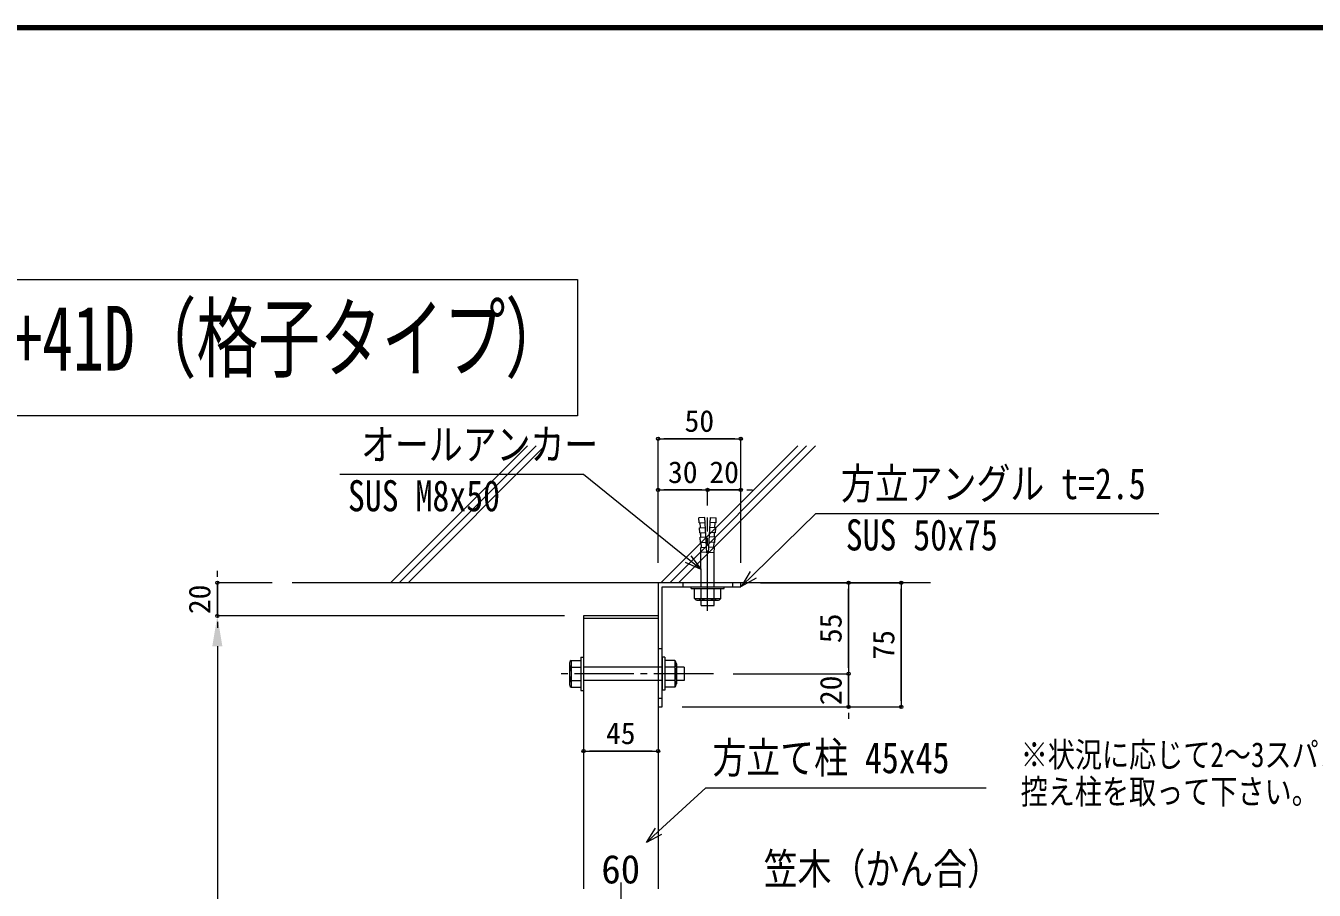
# Model space of a CAD drawing. Units: millimetres at full size. Extents: x -3425 to 3421, y -1129 to 1133.
# Drawn here: x 1190 to 1968, y 611 to 1133 of the extents above; entities that cross this region are included whole.
import ezdxf
from ezdxf.enums import TextEntityAlignment as Align

# ---------------------------------------------------------------- set-up
doc = ezdxf.new("R2010")
doc.units = ezdxf.units.MM
doc.header["$LTSCALE"] = 4
doc.header["$PDMODE"] = 32
doc.header["$PDSIZE"] = 2
doc.linetypes.add('CHAIN2', pattern=[12, 9, -1, 1, -1])
for name, color, linetype, lineweight in [('0-0_0', 7, 'Continuous', 18), ('0-1_1手摺寸法', 3, 'Continuous', 9), ('0-3_2躯体線', 4, 'Continuous', 9), ('0-4_3中心線', 2, 'CHAIN2', 18), ('0-6_42ｱﾙﾐ部品', 6, 'Continuous', 18), ('1-2_WAKU', 7, 'Continuous', 18)]:
    doc.layers.add(name, color=color, linetype=linetype, lineweight=lineweight)
doc.styles.add('ＭＳ ゴシック', font='')
doc.styles.get('ＭＳ ゴシック').set_extended_font_data('MS Gothic')

msp = doc.modelspace()

# ---------------------------------------------------------------- linework, layer by layer
at = {"layer": '0-0_0'}
for p, q in [((1526.704, 776.447), (1526.704, 611.493)), ((1571.704, 776.447), (1526.704, 776.447)), ((1571.704, 774.947), (1526.704, 774.947)), ((1571.704, 776.447), (1571.704, 611.493))]:
    msp.add_line(p, q, dxfattribs=at)
msp.add_lwpolyline([(1522.977, 897.441), (793.797, 897.441), (793.797, 979.767), (1522.977, 979.767)], close=True, dxfattribs=at)
for points in [[(1597.704, 804.478), (1589.926, 810.764), (1526.628, 861.916), (1379.457, 861.916)], [(1622.164, 794.401), (1629.328, 801.377), (1667.2, 838.252), (1874.358, 838.252)], [(1591.61, 812.848), (1597.704, 804.478), (1588.242, 808.68)], [(1627.459, 803.297), (1622.164, 794.401), (1631.198, 799.458)], [(1564.75, 639.426), (1572.089, 646.219), (1600.542, 672.557), (1770.015, 672.557)], [(1573.909, 644.253), (1564.75, 639.426), (1570.269, 648.186)]]:
    msp.add_lwpolyline(points, dxfattribs=at)
at = {"layer": '0-1_1手摺寸法', "lineweight": 18}
for p, q in [((1571.704, 808.447), (1571.704, 883.528)), ((1571.704, 883.528), (1621.704, 883.528)), ((1618.104, 883.528), (1575.304, 883.528)), ((1621.704, 808.447), (1621.704, 883.528)), ((1571.704, 808.447), (1571.704, 852.564)), ((1571.704, 852.564), (1601.704, 852.564)), ((1598.104, 852.564), (1575.304, 852.564)), ((1598.104, 852.564), (1594.504, 852.564)), ((1601.704, 843.191), (1601.704, 852.564)), ((1621.704, 852.564), (1601.704, 852.564)), ((1601.704, 843.191), (1601.704, 852.564)), ((1601.704, 852.564), (1621.704, 852.564)), ((1621.704, 808.447), (1621.704, 852.564)), ((1625.304, 852.564), (1628.904, 852.564)), ((1305.329, 800.047), (1305.329, 803.647)), ((1338.519, 796.447), (1305.329, 796.447)), ((1305.329, 776.447), (1305.329, 796.447)), ((1305.329, 796.447), (1305.329, 776.447)), ((1586.704, 796.447), (1586.704, 793.947)), ((1616.704, 796.447), (1616.704, 793.947)), ((1633.704, 796.447), (1686.873, 796.447)), ((1633.704, 796.447), (1718.762, 796.447)), ((1686.873, 796.447), (1686.873, 741.447)), ((1718.762, 796.447), (1718.762, 721.447)), ((1686.873, 745.047), (1686.873, 792.847)), ((1718.762, 725.047), (1718.762, 792.847)), ((1515.204, 776.447), (1305.329, 776.447)), ((1514.704, 776.447), (1305.329, 776.447)), ((1305.329, 772.847), (1305.329, 769.247)), ((1305.329, 758.047), (1305.329, -520.306)), ((1574.204, 756.447), (1571.704, 756.447)), ((1686.873, 745.047), (1686.873, 748.647)), ((1617.169, 741.447), (1686.873, 741.447)), ((1617.169, 741.447), (1686.873, 741.447)), ((1686.873, 741.447), (1686.873, 721.447)), ((1686.873, 721.447), (1686.873, 741.447)), ((1574.204, 726.447), (1571.704, 726.447)), ((1586.204, 721.447), (1686.873, 721.447)), ((1586.204, 721.447), (1718.762, 721.447)), ((1686.873, 717.847), (1686.873, 714.247)), ((1526.704, 709.447), (1526.704, 694.731)), ((1571.704, 709.447), (1571.704, 694.731)), ((1526.704, 694.731), (1571.704, 694.731)), ((1568.104, 694.731), (1530.304, 694.731))]:
    msp.add_line(p, q, dxfattribs=at)
msp.add_lwpolyline([(1574.204, 721.447), (1574.204, 793.947), (1621.704, 793.947), (1621.704, 796.447), (1571.704, 796.447), (1571.704, 721.447)], close=True, dxfattribs=at)
at = {"layer": '0-1_1手摺寸法'}
for p in [(1571.704, 883.528), (1621.704, 883.528), (1571.704, 852.564), (1601.704, 852.564), (1621.704, 852.564), (1305.329, 796.447), (1686.873, 796.447), (1718.762, 796.447), (1305.329, 776.447), (1686.873, 741.447), (1686.873, 721.447), (1718.762, 721.447), (1526.704, 694.731), (1571.704, 694.731)]:
    msp.add_point(p, dxfattribs=at)
at = {"layer": '0-1_1手摺寸法', "color": 7}
msp.add_solid([(1302.262, 758.047), (1305.329, 776.447), (1308.395, 758.047)], dxfattribs=at)
at = {"layer": '0-3_2躯体線'}
for p, q in [((1410.021, 796.447), (1492.775, 879.2)), ((1415.315, 796.447), (1498.068, 879.2)), ((1420.608, 796.447), (1503.362, 879.2)), ((1573.508, 796.447), (1656.261, 879.2)), ((1578.801, 796.447), (1661.554, 879.2)), ((1584.094, 796.447), (1666.848, 879.2)), ((1736.362, 796.447), (1350.519, 796.447)), ((1519.109, 749.431), (1525.109, 749.431)), ((1519.109, 749.431), (1519.109, 733.431)), ((1525.109, 751.431), (1526.704, 751.431)), ((1525.109, 751.431), (1525.109, 731.431)), ((1526.704, 751.431), (1526.704, 731.431)), ((1574.204, 751.447), (1574.204, 731.447)), ((1575.799, 751.447), (1574.204, 751.447)), ((1575.799, 751.447), (1575.799, 731.447)), ((1581.799, 749.447), (1575.799, 749.447)), ((1581.799, 749.447), (1581.799, 733.447)), ((1518.109, 747.431), (1518.109, 735.431)), ((1519.109, 745.431), (1525.109, 745.431)), ((1574.204, 745.431), (1526.704, 745.431)), ((1581.799, 745.447), (1575.799, 745.447)), ((1582.799, 747.447), (1582.799, 735.447)), ((1587.607, 745.447), (1582.799, 745.447)), ((1587.607, 745.447), (1587.607, 737.447)), ((1519.109, 737.431), (1525.109, 737.431)), ((1519.109, 733.431), (1525.109, 733.431)), ((1574.204, 737.431), (1526.704, 737.431)), ((1581.799, 737.447), (1575.799, 737.447)), ((1581.799, 733.447), (1575.799, 733.447)), ((1587.607, 737.447), (1582.799, 737.447)), ((1525.109, 731.431), (1526.704, 731.431)), ((1575.799, 731.447), (1574.204, 731.447))]:
    msp.add_line(p, q, dxfattribs=at)
for centre, radius, start, end in [((1520.609, 747.431), 2.5, 126.87, 233.13), ((1580.299, 747.447), 2.5, 306.87, 53.13), ((1526.609, 741.431), 8.5, 151.928, 208.072), ((1574.299, 741.447), 8.5, 331.928, 28.072), ((1520.609, 735.431), 2.5, 126.87, 233.13), ((1580.299, 735.447), 2.5, 306.87, 53.13)]:
    msp.add_arc(centre, radius, start, end, dxfattribs=at)
at = {"layer": '0-4_3中心線'}
for p, q in [((1601.704, 779.564), (1601.704, 835.96)), ((1605.169, 741.447), (1509.187, 741.447)), ((1549.204, 615.322), (1549.212, -579.792))]:
    msp.add_line(p, q, dxfattribs=at)
at = {"layer": '0-6_42ｱﾙﾐ部品'}
for p, q in [((1599.916, 835.96), (1596.464, 835.76)), ((1596.637, 832.748), (1596.464, 835.76)), ((1601.204, 814.507), (1599.958, 835.962)), ((1602.204, 814.507), (1603.45, 835.962)), ((1603.492, 835.96), (1606.945, 835.76)), ((1606.771, 832.748), (1606.945, 835.76)), ((1596.637, 832.748), (1600.118, 832.949)), ((1596.81, 829.753), (1600.29, 829.954)), ((1596.983, 826.758), (1596.81, 829.753)), ((1596.983, 826.758), (1600.463, 826.959)), ((1597.309, 829.782), (1597.136, 832.777)), ((1597.636, 824.126), (1597.482, 826.787)), ((1597.636, 824.126), (1597.487, 826.702)), ((1606.426, 826.758), (1602.945, 826.959)), ((1606.598, 829.753), (1603.118, 829.954)), ((1606.771, 832.748), (1603.291, 832.949)), ((1605.773, 824.126), (1605.926, 826.787)), ((1605.773, 824.126), (1605.921, 826.702)), ((1606.099, 829.782), (1606.272, 832.777)), ((1606.426, 826.758), (1606.598, 829.753)), ((1597.136, 824.097), (1600.619, 824.298)), ((1597.309, 821.102), (1597.136, 824.097)), ((1597.328, 820.768), (1597.156, 823.763)), ((1597.328, 820.768), (1600.809, 820.969)), ((1597.501, 817.773), (1600.982, 817.974)), ((1597.674, 814.778), (1597.501, 817.773)), ((1597.981, 818.136), (1597.828, 820.797)), ((1598, 817.802), (1597.828, 820.797)), ((1605.907, 817.773), (1602.427, 817.974)), ((1606.08, 820.768), (1602.6, 820.969)), ((1606.272, 824.097), (1602.79, 824.298)), ((1605.408, 817.802), (1605.581, 820.797)), ((1605.427, 818.136), (1605.581, 820.797)), ((1605.734, 814.778), (1605.907, 817.773)), ((1606.08, 820.768), (1606.253, 823.763)), ((1606.099, 821.102), (1606.272, 824.097)), ((1601.168, 814.98), (1597.674, 814.778)), ((1597.724, 793.947), (1597.674, 814.778)), ((1602.204, 814.507), (1601.204, 814.507)), ((1602.24, 814.98), (1605.734, 814.778)), ((1605.704, 793.947), (1605.704, 815.009)), ((1591.704, 793.947), (1611.704, 793.947)), ((1591.704, 792.962), (1591.704, 793.947)), ((1591.704, 792.962), (1611.704, 792.962)), ((1593.704, 786.962), (1593.704, 792.962)), ((1593.704, 786.962), (1609.704, 786.962)), ((1597.704, 786.962), (1597.704, 792.962)), ((1605.704, 786.962), (1605.704, 792.962)), ((1609.704, 786.962), (1609.704, 792.962)), ((1611.704, 792.962), (1611.704, 793.947)), ((1595.704, 785.962), (1607.704, 785.962)), ((1597.704, 782.764), (1597.704, 785.962)), ((1597.704, 782.764), (1605.704, 782.764)), ((1605.704, 782.764), (1605.704, 785.962))]:
    msp.add_line(p, q, dxfattribs=at)
for centre, radius, start, end in [((1595.704, 788.462), 2.5, 216.87, 323.13), ((1601.704, 794.462), 8.5, 241.928, 298.072), ((1607.704, 788.462), 2.5, 216.87, 323.13)]:
    msp.add_arc(centre, radius, start, end, dxfattribs=at)
at = {"layer": '1-2_WAKU'}
for p, q in [((3420.76, 1133.2), (218.36, 1133.2)), ((3420.16, 1132.6), (218.96, 1132.6)), ((3419.56, 1132), (219.56, 1132)), ((3418.96, 1131.4), (220.16, 1131.4)), ((3418.36, 1130.8), (220.76, 1130.8))]:
    msp.add_line(p, q, dxfattribs=at)

# ---------------------------------------------------------------- texts
at = {"layer": '0-0_0', "style": 'ＭＳ ゴシック'}
for s, height, width, p in [('手すり付笠木 HBK-38D+41D（格子タイプ）', 39.1, 0.7, (807.952, 913.057)), ('オールアンカー', 18.77, 0.8, (1392.211, 865.059)), ('方立アングル t=2.5', 18.77, 0.8, (1682.282, 841.394)), ('SUS M8x50', 18.77, 0.8, (1384.274, 834.075)), ('SUS 50x75', 18.77, 0.8, (1685.172, 810.41)), ('方立て柱 45x45', 18.77, 0.8, (1604.613, 675.7)), ('※状況に応じて2～3スパンに方立て柱か', 15.01, 0.8, (1790.935, 680.546)), ('控え柱を取って下さい。', 15.01, 0.8, (1790.935, 658.204)), ('笠木（かん合）', 18.77, 0.8, (1635.613, 608.493))]:
    msp.add_text(s, height=height, dxfattribs=dict(at, width=width)).set_placement(p, align=Align.BOTTOM_LEFT)
at = {"layer": '0-1_1手摺寸法', "style": 'ＭＳ ゴシック'}
for s, height, p in [('50', 13.14, (1587.744, 883.776)), ('30', 13.14, (1577.744, 852.812)), ('20', 13.14, (1602.744, 852.812)), ('45', 13.14, (1540.244, 694.979)), ('60', 17.27, (1537.416, 609.515))]:
    msp.add_text(s, height=height, dxfattribs=at).set_placement(p, align=Align.BOTTOM_LEFT)
for s, p in [('20', (1305.081, 777.487)), ('55', (1686.625, 759.987)), ('75', (1718.514, 749.987)), ('20', (1686.625, 722.487))]:
    msp.add_text(s, height=13.14, rotation=90, dxfattribs=at).set_placement(p, align=Align.BOTTOM_LEFT)

doc.saveas('drawing.dxf')
